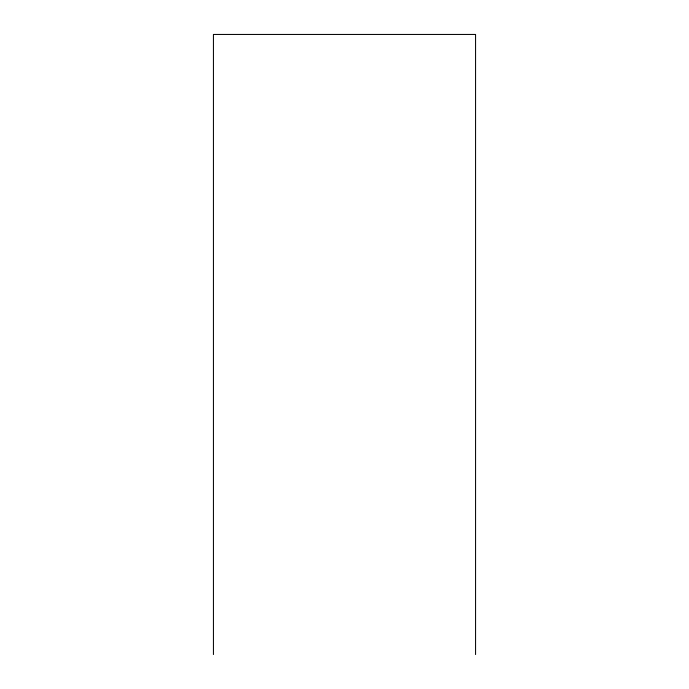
<?xml version="1.0" encoding="UTF-8"?>
<svg xmlns="http://www.w3.org/2000/svg" width="689" height="689" viewBox="0 0 689 689"><rect width="100%" height="100%" fill="white"/><g stroke="black" fill="none" stroke-linecap="round" stroke-linejoin="round"><path stroke-width="1.03" d="M475.565 654.55L475.565 34.45L213.435 34.45L213.435 654.55"/></g></svg>
